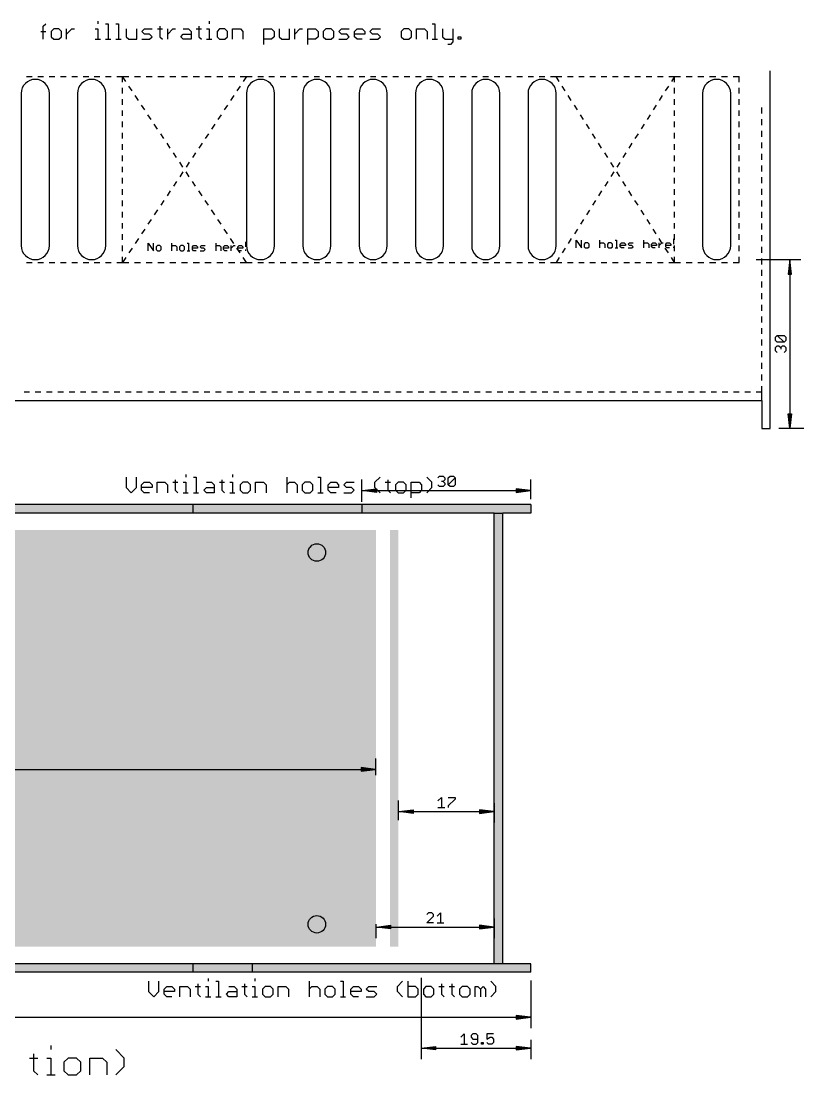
# Model space of a CAD drawing. Extents: x -7 to 596, y -21 to 445.
# Drawn here: x 457.5 to 596.5, y -19.7 to 167.4 of the extents above; entities that cross this region are included whole.
import ezdxf

# ---------------------------------------------------------------- set-up
doc = ezdxf.new("R2010")
doc.units = 0
for name, color, linetype in [('113', 4, 'CONTINUOUS'), ('115', 82, 'CONTINUOUS'), ('20', 7, 'CONTINUOUS'), ('47', 2, 'CONTINUOUS')]:
    doc.layers.add(name, color=color, linetype=linetype)

# ---------------------------------------------------------------- blocks, each defined once
blk = doc.blocks.new('RECT')
blk.add_solid([(-0.5, -0.5), (0.5, -0.5), (-0.5, 0.5), (0.5, 0.5)])

msp = doc.modelspace()

# ---------------------------------------------------------------- linework, layer by layer
at = {"layer": '113'}
for p, q in [((461.4271, 166.4258), (461.8894, 166.8881)), ((471.0954, 167.3504), (471.0954, 166.8881)), ((472.4747, 166.8881), (472.937, 166.8881)), ((472.937, 166.8881), (472.937, 164.1143)), ((474.3162, 166.8881), (474.7785, 166.8881)), ((474.7785, 166.8881), (474.7785, 164.1143)), ((490.8923, 167.3504), (490.8923, 166.8881)), ((530.4842, 166.8881), (530.9465, 166.8881)), ((530.9465, 166.8881), (530.9465, 164.1143)), ((460.9648, 165.5012), (461.8894, 165.5012)), ((461.4271, 164.1143), (461.4271, 166.4258)), ((463.2687, 165.9635), (462.8064, 165.5012)), ((462.8064, 165.5012), (462.8064, 164.5766)), ((464.1933, 165.9635), (463.2687, 165.9635)), ((464.6556, 165.5012), (464.1933, 165.9635)), ((464.6556, 164.5766), (464.6556, 165.5012)), ((465.5688, 164.1143), (465.5688, 165.9635)), ((465.5688, 165.0389), (466.4934, 165.9635)), ((466.4934, 165.9635), (466.9557, 165.9635)), ((470.6331, 165.9635), (471.0954, 165.9635)), ((471.0954, 165.9635), (471.0954, 164.1143)), ((476.1578, 165.9635), (476.1578, 164.5766)), ((478.007, 164.1143), (478.007, 165.9635)), ((478.9202, 165.5012), (479.3825, 165.9635)), ((479.3825, 165.0389), (478.9202, 165.5012)), ((479.3825, 165.9635), (480.7693, 165.9635)), ((480.3071, 165.0389), (479.3825, 165.0389)), ((480.7693, 164.5766), (480.3071, 165.0389)), ((481.6825, 165.9635), (482.6071, 165.9635)), ((482.1448, 166.4258), (482.1448, 164.5766)), ((483.5241, 164.1143), (483.5241, 165.9635)), ((483.5241, 165.0389), (484.4487, 165.9635)), ((484.4487, 165.9635), (484.911, 165.9635)), ((485.8261, 164.5766), (486.2884, 165.0389)), ((486.2884, 165.9635), (487.2129, 165.9635)), ((486.2884, 165.0389), (487.6752, 165.0389)), ((487.2129, 165.9635), (487.6752, 165.5012)), ((487.6752, 165.5012), (487.6752, 164.1143)), ((488.5884, 165.9635), (489.513, 165.9635)), ((489.0507, 166.4258), (489.0507, 164.5766)), ((490.43, 165.9635), (490.8923, 165.9635)), ((490.8923, 165.9635), (490.8923, 164.1143)), ((492.7339, 165.9635), (492.2716, 165.5012)), ((492.2716, 165.5012), (492.2716, 164.5766)), ((493.6585, 165.9635), (492.7339, 165.9635)), ((494.1207, 165.5012), (493.6585, 165.9635)), ((494.1207, 164.5766), (494.1207, 165.5012)), ((495.0339, 164.1143), (495.0339, 165.9635)), ((495.0339, 165.9635), (496.4208, 165.9635)), ((496.4208, 165.9635), (496.8831, 165.5012)), ((496.8831, 165.5012), (496.8831, 164.1143)), ((500.5586, 163.1897), (500.5586, 165.9635)), ((500.5586, 165.9635), (501.9455, 165.9635)), ((501.9455, 165.9635), (502.4078, 165.5012)), ((502.4078, 165.5012), (502.4078, 164.5766)), ((503.321, 165.9635), (503.321, 164.5766)), ((505.1702, 164.1143), (505.1702, 165.9635)), ((506.0834, 164.1143), (506.0834, 165.9635)), ((506.0834, 165.0389), (507.008, 165.9635)), ((507.008, 165.9635), (507.4702, 165.9635)), ((508.3853, 163.1897), (508.3853, 165.9635)), ((508.3853, 165.9635), (509.7722, 165.9635)), ((509.7722, 165.9635), (510.2345, 165.5012)), ((510.2345, 165.5012), (510.2345, 164.5766)), ((511.61, 165.9635), (511.1477, 165.5012)), ((511.1477, 165.5012), (511.1477, 164.5766)), ((512.5346, 165.9635), (511.61, 165.9635)), ((512.9969, 165.5012), (512.5346, 165.9635)), ((512.9969, 164.5766), (512.9969, 165.5012)), ((513.91, 165.5012), (514.3723, 165.9635)), ((514.3723, 165.0389), (513.91, 165.5012)), ((514.3723, 165.9635), (515.7592, 165.9635)), ((515.2969, 165.0389), (514.3723, 165.0389)), ((515.7592, 164.5766), (515.2969, 165.0389)), ((516.6724, 165.5012), (517.1347, 165.9635)), ((516.6724, 164.5766), (516.6724, 165.5012)), ((518.5216, 165.0389), (516.6724, 165.0389)), ((517.1347, 165.9635), (518.0593, 165.9635)), ((518.0593, 165.9635), (518.5216, 165.5012)), ((518.5216, 165.5012), (518.5216, 165.0389)), ((519.4348, 165.5012), (519.8971, 165.9635)), ((519.8971, 165.0389), (519.4348, 165.5012)), ((519.8971, 165.9635), (521.2839, 165.9635)), ((520.8216, 165.0389), (519.8971, 165.0389)), ((521.2839, 164.5766), (520.8216, 165.0389)), ((525.4218, 165.9635), (524.9595, 165.5012)), ((524.9595, 165.5012), (524.9595, 164.5766)), ((526.3464, 165.9635), (525.4218, 165.9635)), ((526.8087, 165.5012), (526.3464, 165.9635)), ((526.8087, 164.5766), (526.8087, 165.5012)), ((527.7218, 164.1143), (527.7218, 165.9635)), ((527.7218, 165.9635), (529.1087, 165.9635)), ((529.1087, 165.9635), (529.571, 165.5012)), ((529.571, 165.5012), (529.571, 164.1143)), ((532.3258, 165.9635), (532.3258, 164.5766)), ((534.175, 165.9635), (534.175, 163.652)), ((462.8064, 164.5766), (463.2687, 164.1143)), ((463.2687, 164.1143), (464.1933, 164.1143)), ((464.1933, 164.1143), (464.6556, 164.5766)), ((470.6331, 164.1143), (471.5577, 164.1143)), ((472.4747, 164.1143), (473.3992, 164.1143)), ((474.3162, 164.1143), (475.2408, 164.1143)), ((476.1578, 164.5766), (476.6201, 164.1143)), ((476.6201, 164.1143), (478.007, 164.1143)), ((478.9202, 164.1143), (480.3071, 164.1143)), ((480.3071, 164.1143), (480.7693, 164.5766)), ((482.1448, 164.5766), (482.6071, 164.1143)), ((486.2884, 164.1143), (485.8261, 164.5766)), ((487.6752, 164.1143), (486.2884, 164.1143)), ((489.0507, 164.5766), (489.513, 164.1143)), ((490.43, 164.1143), (491.3546, 164.1143)), ((492.2716, 164.5766), (492.7339, 164.1143)), ((492.7339, 164.1143), (493.6585, 164.1143)), ((493.6585, 164.1143), (494.1207, 164.5766)), ((501.9455, 164.1143), (500.5586, 164.1143)), ((502.4078, 164.5766), (501.9455, 164.1143)), ((503.321, 164.5766), (503.7833, 164.1143)), ((503.7833, 164.1143), (505.1702, 164.1143)), ((509.7722, 164.1143), (508.3853, 164.1143)), ((510.2345, 164.5766), (509.7722, 164.1143)), ((511.1477, 164.5766), (511.61, 164.1143)), ((511.61, 164.1143), (512.5346, 164.1143)), ((512.5346, 164.1143), (512.9969, 164.5766)), ((513.91, 164.1143), (515.2969, 164.1143)), ((515.2969, 164.1143), (515.7592, 164.5766)), ((517.1347, 164.1143), (516.6724, 164.5766)), ((518.0593, 164.1143), (517.1347, 164.1143)), ((519.4348, 164.1143), (520.8216, 164.1143)), ((520.8216, 164.1143), (521.2839, 164.5766)), ((524.9595, 164.5766), (525.4218, 164.1143)), ((525.4218, 164.1143), (526.3464, 164.1143)), ((526.3464, 164.1143), (526.8087, 164.5766)), ((530.4842, 164.1143), (531.4088, 164.1143)), ((532.3258, 164.5766), (532.7881, 164.1143)), ((532.7881, 164.1143), (534.175, 164.1143)), ((533.7127, 163.1897), (533.2504, 163.1897)), ((534.175, 163.652), (533.7127, 163.1897)), ((535.0881, 164.1143), (535.0881, 164.5766)), ((535.0881, 164.5766), (535.5504, 164.5766)), ((535.5504, 164.1143), (535.0881, 164.1143)), ((535.5504, 164.5766), (535.5504, 164.1143)), ((458.4471, 157.5), (459.4529, 157.5)), ((460.4529, 157.5), (461.4588, 157.5)), ((462.4588, 157.5), (463.4647, 157.5)), ((464.4647, 157.5), (465.4706, 157.5)), ((466.4706, 157.5), (467.4765, 157.5)), ((468.4765, 157.5), (469.4824, 157.5)), ((470.4824, 157.5), (471.4882, 157.5)), ((472.4882, 157.5), (473.4941, 157.5)), ((474.4941, 157.5), (475.5, 157.5)), ((475.5, 157.5), (476.5909, 157.5)), ((475.5, 156.5), (475.5, 157.5)), ((476.073, 156.6404), (475.5, 157.5)), ((477.5909, 157.5), (478.6818, 157.5)), ((479.6818, 157.5), (480.7727, 157.5)), ((481.7727, 157.5), (482.8636, 157.5)), ((483.8636, 157.5), (484.9545, 157.5)), ((485.9545, 157.5), (487.0455, 157.5)), ((488.0455, 157.5), (489.1364, 157.5)), ((490.1364, 157.5), (491.2273, 157.5)), ((492.2273, 157.5), (493.3182, 157.5)), ((494.3182, 157.5), (495.4091, 157.5)), ((496.4091, 157.5), (497.5, 157.5)), ((497.5, 157.5), (496.927, 156.6404)), ((497.5, 157.5), (498.5, 157.5)), ((499.5, 157.5), (500.5, 157.5)), ((501.5, 157.5), (502.5, 157.5)), ((503.5, 157.5), (504.5, 157.5)), ((505.5, 157.5), (506.5, 157.5)), ((507.5, 157.5), (508.5, 157.5)), ((509.5, 157.5), (510.5, 157.5)), ((511.5, 157.5), (512.5, 157.5)), ((513.5, 157.5), (514.5, 157.5)), ((515.5, 157.5), (516.5, 157.5)), ((517.5, 157.5), (518.5, 157.5)), ((519.5, 157.5), (520.5, 157.5)), ((521.5, 157.5), (522.5, 157.5)), ((523.5, 157.5), (524.5, 157.5)), ((525.5, 157.5), (526.5, 157.5)), ((527.5, 157.5), (528.5, 157.5)), ((529.5, 157.5), (530.5, 157.5)), ((531.5, 157.5), (532.5, 157.5)), ((533.5, 157.5), (534.5, 157.5)), ((535.5, 157.5), (536.5, 157.5)), ((537.5, 157.5), (538.5, 157.5)), ((539.5, 157.5), (540.5, 157.5)), ((541.5, 157.5), (542.5, 157.5)), ((543.5, 157.5), (544.5, 157.5)), ((545.5, 157.5), (546.5, 157.5)), ((547.5, 157.5), (548.5, 157.5)), ((549.5, 157.5), (550.5, 157.5)), ((551.5, 157.5), (552.5, 157.5)), ((552.5, 157.5), (553.5, 157.5)), ((553.04, 156.6515), (552.5, 157.5)), ((554.5, 157.5), (555.5, 157.5)), ((556.5, 157.5), (557.5, 157.5)), ((558.5, 157.5), (559.5, 157.5)), ((560.5, 157.5), (561.5, 157.5)), ((562.5, 157.5), (563.5, 157.5)), ((564.5, 157.5), (565.5, 157.5)), ((566.5, 157.5), (567.5, 157.5)), ((568.5, 157.5), (569.5, 157.5)), ((570.5, 157.5), (571.5, 157.5)), ((572.5, 157.5), (573.5, 157.5)), ((573.5, 157.5), (572.96, 156.6515)), ((573.5, 156.5), (573.5, 157.5)), ((573.5, 157.5), (574.5833, 157.5)), ((575.5833, 157.5), (576.6667, 157.5)), ((577.6667, 157.5), (578.75, 157.5)), ((579.75, 157.5), (580.8333, 157.5)), ((581.8333, 157.5), (582.9167, 157.5)), ((583.9167, 157.5), (585, 157.5)), ((585, 156.5), (585, 157.5)), ((475.5, 154.5), (475.5, 155.5)), ((477.2008, 154.9488), (476.6277, 155.8084)), ((496.3723, 155.8084), (495.7992, 154.9488)), ((554.1168, 154.9593), (553.5768, 155.8078)), ((572.4232, 155.8078), (571.8832, 154.9593)), ((573.5, 154.5), (573.5, 155.5)), ((585, 154.5), (585, 155.5)), ((457.5, 154.5), (457.5, 127.5)), ((462.5, 127.5), (462.5, 154.5)), ((467.5, 154.5), (467.5, 127.5)), ((472.5, 127.5), (472.5, 154.5)), ((475.5, 152.5), (475.5, 153.5)), ((478.3285, 153.2572), (477.7555, 154.1168)), ((495.2445, 154.1168), (494.6715, 153.2572)), ((497.5, 154.5), (497.5, 127.5)), ((502.5, 127.5), (502.5, 154.5)), ((507.5, 154.5), (507.5, 127.5)), ((512.5, 127.5), (512.5, 154.5)), ((517.5, 154.5), (517.5, 127.5)), ((522.5, 127.5), (522.5, 154.5)), ((527.5, 154.5), (527.5, 127.5)), ((532.5, 127.5), (532.5, 154.5)), ((537.5, 154.5), (537.5, 127.5)), ((542.5, 127.5), (542.5, 154.5)), ((547.5, 154.5), (547.5, 127.5)), ((552.5, 127.5), (552.5, 154.5)), ((555.1937, 153.2671), (554.6537, 154.1156)), ((571.3463, 154.1156), (570.8063, 153.2671)), ((573.5, 152.5), (573.5, 153.5)), ((578.5, 154.5), (578.5, 127.5)), ((583.5, 127.5), (583.5, 154.5)), ((585, 152.5), (585, 153.5)), ((479.4562, 151.5656), (478.8832, 152.4252)), ((494.1168, 152.4252), (493.5438, 151.5656)), ((556.2705, 151.5749), (555.7305, 152.4235)), ((570.2695, 152.4235), (569.7295, 151.5749)), ((475.5, 150.5), (475.5, 151.5)), ((480.584, 149.874), (480.0109, 150.7336)), ((492.9891, 150.7336), (492.416, 149.874)), ((557.3473, 149.8827), (556.8074, 150.7313)), ((569.1926, 150.7313), (568.6527, 149.8827)), ((573.5, 150.5), (573.5, 151.5)), ((585, 150.5), (585, 151.5)), ((475.5, 148.5), (475.5, 149.5)), ((481.7117, 148.1824), (481.1387, 149.042)), ((491.8613, 149.042), (491.2883, 148.1824)), ((558.4242, 148.1906), (557.8842, 149.0391)), ((568.1158, 149.0391), (567.5758, 148.1906)), ((573.5, 148.5), (573.5, 149.5)), ((585, 148.5), (585, 149.5)), ((475.5, 146.5), (475.5, 147.5)), ((482.8394, 146.4908), (482.2664, 147.3504)), ((490.7336, 147.3504), (490.1606, 146.4908)), ((559.501, 146.4984), (558.9611, 147.3469)), ((567.0389, 147.3469), (566.499, 146.4984)), ((573.5, 146.5), (573.5, 147.5)), ((585, 146.5), (585, 147.5)), ((475.5, 144.5), (475.5, 145.5)), ((483.9672, 144.7992), (483.3941, 145.6588)), ((489.6059, 145.6588), (489.0328, 144.7992)), ((560.5779, 144.8062), (560.0379, 145.6547)), ((565.9621, 145.6547), (565.4221, 144.8062)), ((573.5, 144.5), (573.5, 145.5)), ((585, 144.5), (585, 145.5)), ((475.5, 142.5), (475.5, 143.5)), ((485.0949, 143.1076), (484.5219, 143.9672)), ((486.2227, 141.416), (485.6496, 142.2756)), ((487.3504, 142.2756), (486.7774, 141.416)), ((488.4781, 143.9672), (487.9051, 143.1076)), ((561.6547, 143.114), (561.1148, 143.9625)), ((562.7316, 141.4218), (562.1916, 142.2704)), ((563.8084, 142.2704), (563.2684, 141.4218)), ((564.8853, 143.9625), (564.3453, 143.114)), ((573.5, 142.5), (573.5, 143.5)), ((585, 142.5), (585, 143.5)), ((475.5, 140.5), (475.5, 141.5)), ((486.2227, 140.584), (485.6496, 139.7244)), ((487.3504, 139.7244), (486.7774, 140.584)), ((562.7316, 140.5782), (562.1916, 139.7296)), ((563.8084, 139.7296), (563.2684, 140.5782)), ((573.5, 140.5), (573.5, 141.5)), ((585, 140.5), (585, 141.5)), ((475.5, 138.5), (475.5, 139.5)), ((485.0949, 138.8924), (484.5219, 138.0328)), ((488.4781, 138.0328), (487.9051, 138.8924)), ((561.6547, 138.886), (561.1148, 138.0375)), ((564.8853, 138.0375), (564.3453, 138.886)), ((573.5, 138.5), (573.5, 139.5)), ((585, 138.5), (585, 139.5)), ((475.5, 136.5), (475.5, 137.5)), ((483.9672, 137.2008), (483.3941, 136.3412)), ((489.6059, 136.3412), (489.0328, 137.2008)), ((560.5779, 137.1938), (560.0379, 136.3453)), ((565.9621, 136.3453), (565.4221, 137.1938)), ((573.5, 136.5), (573.5, 137.5)), ((585, 136.5), (585, 137.5)), ((475.5, 134.5), (475.5, 135.5)), ((482.8394, 135.5092), (482.2664, 134.6496)), ((490.7336, 134.6496), (490.1606, 135.5092)), ((559.501, 135.5016), (558.9611, 134.6531)), ((567.0389, 134.6531), (566.499, 135.5016)), ((573.5, 134.5), (573.5, 135.5)), ((585, 134.5), (585, 135.5)), ((475.5, 132.5), (475.5, 133.5)), ((481.7117, 133.8176), (481.1387, 132.958)), ((491.8613, 132.958), (491.2883, 133.8176)), ((558.4242, 133.8094), (557.8842, 132.9609)), ((568.1158, 132.9609), (567.5758, 133.8094)), ((573.5, 132.5), (573.5, 133.5)), ((585, 132.5), (585, 133.5)), ((475.5, 130.5), (475.5, 131.5)), ((480.584, 132.126), (480.0109, 131.2664)), ((492.9891, 131.2664), (492.416, 132.126)), ((557.3473, 132.1173), (556.8074, 131.2687)), ((569.1926, 131.2687), (568.6527, 132.1173)), ((573.5, 130.5), (573.5, 131.5)), ((585, 130.5), (585, 131.5)), ((475.5, 128.5), (475.5, 129.5)), ((479.4562, 130.4344), (478.8832, 129.5748)), ((494.1168, 129.5748), (493.5438, 130.4344)), ((556.2705, 130.4251), (555.7305, 129.5765)), ((570.2695, 129.5765), (569.7295, 130.4251)), ((573.5, 128.5), (573.5, 129.5)), ((585, 128.5), (585, 129.5)), ((475.5, 126.5), (475.5, 127.5)), ((478.3285, 128.7428), (477.7555, 127.8832)), ((480.0635, 126.5635), (480.0635, 127.9377)), ((480.0635, 127.9377), (480.9796, 126.5635)), ((480.9796, 126.5635), (480.9796, 127.9377)), ((481.6737, 127.4796), (481.4447, 127.2506)), ((481.4447, 127.2506), (481.4447, 126.7925)), ((482.1318, 127.4796), (481.6737, 127.4796)), ((482.3608, 127.2506), (482.1318, 127.4796)), ((482.3608, 126.7925), (482.3608, 127.2506)), ((484.207, 127.9377), (484.207, 126.5635)), ((484.207, 127.2506), (484.4361, 127.4796)), ((484.4361, 127.4796), (484.8941, 127.4796)), ((484.8941, 127.4796), (485.1232, 127.2506)), ((485.1232, 127.2506), (485.1232, 126.5635)), ((485.8172, 127.4796), (485.5882, 127.2506)), ((485.5882, 127.2506), (485.5882, 126.7925)), ((486.2753, 127.4796), (485.8172, 127.4796)), ((486.5043, 127.2506), (486.2753, 127.4796)), ((486.5043, 126.7925), (486.5043, 127.2506)), ((486.9694, 127.9377), (487.1984, 127.9377)), ((487.1984, 127.9377), (487.1984, 126.5635)), ((487.8902, 127.2506), (488.1192, 127.4796)), ((487.8902, 126.7925), (487.8902, 127.2506)), ((488.1192, 127.4796), (488.5773, 127.4796)), ((488.5773, 127.4796), (488.8063, 127.2506)), ((488.8063, 127.2506), (488.8063, 127.0216)), ((489.2714, 127.2506), (489.5004, 127.4796)), ((489.5004, 127.0216), (489.2714, 127.2506)), ((489.5004, 127.4796), (490.1875, 127.4796)), ((492.0337, 127.9377), (492.0337, 126.5635)), ((492.0337, 127.2506), (492.2627, 127.4796)), ((492.2627, 127.4796), (492.7208, 127.4796)), ((492.7208, 127.4796), (492.9498, 127.2506)), ((492.9498, 127.2506), (492.9498, 126.5635)), ((493.4149, 127.2506), (493.6439, 127.4796)), ((493.4149, 126.7925), (493.4149, 127.2506)), ((493.6439, 127.4796), (494.102, 127.4796)), ((494.102, 127.4796), (494.331, 127.2506)), ((494.331, 127.2506), (494.331, 127.0216)), ((495.2445, 127.8832), (494.6715, 128.7428)), ((494.7961, 126.5635), (494.7961, 127.4796)), ((494.7961, 127.0216), (495.2541, 127.4796)), ((495.2541, 127.4796), (495.4832, 127.4796)), ((495.947, 127.2506), (496.1761, 127.4796)), ((495.947, 126.7925), (495.947, 127.2506)), ((496.1761, 127.4796), (496.6341, 127.4796)), ((496.6341, 127.4796), (496.8632, 127.2506)), ((496.8632, 127.2506), (496.8632, 127.0216)), ((497.3282, 128.1667), (497.3282, 127.2506)), ((555.1937, 128.7329), (554.6537, 127.8844)), ((556.0635, 127.0635), (556.0635, 128.4377)), ((556.0635, 128.4377), (556.9796, 127.0635)), ((556.9796, 127.0635), (556.9796, 128.4377)), ((557.6737, 127.9796), (557.4447, 127.7506)), ((557.4447, 127.7506), (557.4447, 127.2925)), ((557.4447, 127.2925), (557.6737, 127.0635)), ((558.1318, 127.9796), (557.6737, 127.9796)), ((558.3608, 127.7506), (558.1318, 127.9796)), ((558.1318, 127.0635), (558.3608, 127.2925)), ((558.3608, 127.2925), (558.3608, 127.7506)), ((560.207, 128.4377), (560.207, 127.0635)), ((560.207, 127.7506), (560.4361, 127.9796)), ((560.4361, 127.9796), (560.8941, 127.9796)), ((560.8941, 127.9796), (561.1232, 127.7506)), ((561.1232, 127.7506), (561.1232, 127.0635)), ((561.8172, 127.9796), (561.5882, 127.7506)), ((561.5882, 127.7506), (561.5882, 127.2925)), ((561.5882, 127.2925), (561.8172, 127.0635)), ((562.2753, 127.9796), (561.8172, 127.9796)), ((562.5043, 127.7506), (562.2753, 127.9796)), ((562.2753, 127.0635), (562.5043, 127.2925)), ((562.5043, 127.2925), (562.5043, 127.7506)), ((562.9694, 128.4377), (563.1984, 128.4377)), ((563.1984, 128.4377), (563.1984, 127.0635)), ((563.8902, 127.7506), (564.1192, 127.9796)), ((563.8902, 127.2925), (563.8902, 127.7506)), ((564.8063, 127.5216), (563.8902, 127.5216)), ((564.1192, 127.0635), (563.8902, 127.2925)), ((564.1192, 127.9796), (564.5773, 127.9796)), ((564.5773, 127.9796), (564.8063, 127.7506)), ((564.8063, 127.7506), (564.8063, 127.5216)), ((565.2714, 127.7506), (565.5004, 127.9796)), ((565.5004, 127.5216), (565.2714, 127.7506)), ((565.5004, 127.9796), (566.1875, 127.9796)), ((565.9584, 127.5216), (565.5004, 127.5216)), ((566.1875, 127.2925), (565.9584, 127.5216)), ((565.9584, 127.0635), (566.1875, 127.2925)), ((568.0337, 128.4377), (568.0337, 127.0635)), ((568.0337, 127.7506), (568.2627, 127.9796)), ((568.2627, 127.9796), (568.7208, 127.9796)), ((568.7208, 127.9796), (568.9498, 127.7506)), ((568.9498, 127.7506), (568.9498, 127.0635)), ((569.4149, 127.7506), (569.6439, 127.9796)), ((569.4149, 127.2925), (569.4149, 127.7506)), ((570.331, 127.5216), (569.4149, 127.5216)), ((569.6439, 127.0635), (569.4149, 127.2925)), ((569.6439, 127.9796), (570.102, 127.9796)), ((570.102, 127.9796), (570.331, 127.7506)), ((570.331, 127.7506), (570.331, 127.5216)), ((570.7961, 127.0635), (570.7961, 127.9796)), ((570.7961, 127.5216), (571.2541, 127.9796)), ((571.3463, 127.8844), (570.8063, 128.7329)), ((571.2541, 127.9796), (571.4832, 127.9796)), ((571.947, 127.7506), (572.1761, 127.9796)), ((571.947, 127.2925), (571.947, 127.7506)), ((572.8632, 127.5216), (571.947, 127.5216)), ((572.1761, 127.0635), (571.947, 127.2925)), ((572.1761, 127.9796), (572.6341, 127.9796)), ((572.6341, 127.9796), (572.8632, 127.7506)), ((572.8632, 127.7506), (572.8632, 127.5216)), ((573.3282, 128.6667), (573.3282, 127.7506)), ((573.3282, 127.2925), (573.3282, 127.0635)), ((573.5, 126.5), (573.5, 127.5)), ((585, 126.5), (585, 127.5)), ((475.5, 124.5), (475.5, 125.5)), ((476.073, 125.3596), (475.5, 124.5)), ((477.2008, 127.0512), (476.6277, 126.1916)), ((481.4447, 126.7925), (481.6737, 126.5635)), ((481.6737, 126.5635), (482.1318, 126.5635)), ((482.1318, 126.5635), (482.3608, 126.7925)), ((485.5882, 126.7925), (485.8172, 126.5635)), ((485.8172, 126.5635), (486.2753, 126.5635)), ((486.2753, 126.5635), (486.5043, 126.7925)), ((486.9694, 126.5635), (487.4274, 126.5635)), ((488.8063, 127.0216), (487.8902, 127.0216)), ((488.1192, 126.5635), (487.8902, 126.7925)), ((488.5773, 126.5635), (488.1192, 126.5635)), ((489.2714, 126.5635), (489.9584, 126.5635)), ((489.9584, 127.0216), (489.5004, 127.0216)), ((490.1875, 126.7925), (489.9584, 127.0216)), ((489.9584, 126.5635), (490.1875, 126.7925)), ((494.331, 127.0216), (493.4149, 127.0216)), ((493.6439, 126.5635), (493.4149, 126.7925)), ((494.102, 126.5635), (493.6439, 126.5635)), ((496.3723, 126.1916), (495.7992, 127.0512)), ((496.8632, 127.0216), (495.947, 127.0216)), ((496.1761, 126.5635), (495.947, 126.7925)), ((496.6341, 126.5635), (496.1761, 126.5635)), ((497.5, 124.5), (496.927, 125.3596)), ((497.3282, 126.7925), (497.3282, 126.5635)), ((554.1168, 127.0407), (553.5768, 126.1922)), ((557.6737, 127.0635), (558.1318, 127.0635)), ((561.8172, 127.0635), (562.2753, 127.0635)), ((562.9694, 127.0635), (563.4274, 127.0635)), ((564.5773, 127.0635), (564.1192, 127.0635)), ((565.2714, 127.0635), (565.9584, 127.0635)), ((570.102, 127.0635), (569.6439, 127.0635)), ((572.4232, 126.1922), (571.8832, 127.0407)), ((572.6341, 127.0635), (572.1761, 127.0635)), ((573.5, 124.5), (573.5, 125.5)), ((585, 124.5), (585, 125.5)), ((458.4471, 124.5), (459.4529, 124.5)), ((460.4529, 124.5), (461.4588, 124.5)), ((462.4588, 124.5), (463.4647, 124.5)), ((464.4647, 124.5), (465.4706, 124.5)), ((466.4706, 124.5), (467.4765, 124.5)), ((468.4765, 124.5), (469.4824, 124.5)), ((470.4824, 124.5), (471.4882, 124.5)), ((472.4882, 124.5), (473.4941, 124.5)), ((474.4941, 124.5), (475.5, 124.5)), ((475.5, 124.5), (476.5909, 124.5)), ((477.5909, 124.5), (478.6818, 124.5)), ((479.6818, 124.5), (480.7727, 124.5)), ((481.7727, 124.5), (482.8636, 124.5)), ((483.8636, 124.5), (484.9545, 124.5)), ((485.9545, 124.5), (487.0455, 124.5)), ((488.0455, 124.5), (489.1364, 124.5)), ((490.1364, 124.5), (491.2273, 124.5)), ((492.2273, 124.5), (493.3182, 124.5)), ((494.3182, 124.5), (495.4091, 124.5)), ((496.4091, 124.5), (497.5, 124.5)), ((497.5, 124.5), (498.5, 124.5)), ((499.5, 124.5), (500.5, 124.5)), ((501.5, 124.5), (502.5, 124.5)), ((503.5, 124.5), (504.5, 124.5)), ((505.5, 124.5), (506.5, 124.5)), ((507.5, 124.5), (508.5, 124.5)), ((509.5, 124.5), (510.5, 124.5)), ((511.5, 124.5), (512.5, 124.5)), ((513.5, 124.5), (514.5, 124.5)), ((515.5, 124.5), (516.5, 124.5)), ((517.5, 124.5), (518.5, 124.5)), ((519.5, 124.5), (520.5, 124.5)), ((521.5, 124.5), (522.5, 124.5)), ((523.5, 124.5), (524.5, 124.5)), ((525.5, 124.5), (526.5, 124.5)), ((527.5, 124.5), (528.5, 124.5)), ((529.5, 124.5), (530.5, 124.5)), ((531.5, 124.5), (532.5, 124.5)), ((533.5, 124.5), (534.5, 124.5)), ((535.5, 124.5), (536.5, 124.5)), ((537.5, 124.5), (538.5, 124.5)), ((539.5, 124.5), (540.5, 124.5)), ((541.5, 124.5), (542.5, 124.5)), ((543.5, 124.5), (544.5, 124.5)), ((545.5, 124.5), (546.5, 124.5)), ((547.5, 124.5), (548.5, 124.5)), ((549.5, 124.5), (550.5, 124.5)), ((551.5, 124.5), (552.5, 124.5)), ((553.04, 125.3485), (552.5, 124.5)), ((552.5, 124.5), (553.5, 124.5)), ((554.5, 124.5), (555.5, 124.5)), ((556.5, 124.5), (557.5, 124.5)), ((558.5, 124.5), (559.5, 124.5)), ((560.5, 124.5), (561.5, 124.5)), ((562.5, 124.5), (563.5, 124.5)), ((564.5, 124.5), (565.5, 124.5)), ((566.5, 124.5), (567.5, 124.5)), ((568.5, 124.5), (569.5, 124.5)), ((570.5, 124.5), (571.5, 124.5)), ((572.5, 124.5), (573.5, 124.5)), ((573.5, 124.5), (572.96, 125.3485)), ((573.5, 124.5), (574.5833, 124.5)), ((575.5833, 124.5), (576.6667, 124.5)), ((577.6667, 124.5), (578.75, 124.5)), ((579.75, 124.5), (580.8333, 124.5)), ((581.8333, 124.5), (582.9167, 124.5)), ((583.9167, 124.5), (585, 124.5)), ((476.1143, 86.3881), (476.1143, 84.5389)), ((477.9635, 84.5389), (477.9635, 86.3881)), ((486.7052, 86.8504), (486.7052, 86.3881)), ((488.0845, 86.3881), (488.5468, 86.3881)), ((488.5468, 86.3881), (488.5468, 83.6143)), ((494.9923, 86.8504), (494.9923, 86.3881)), ((504.6587, 86.3881), (504.6587, 83.6143)), ((510.1834, 86.3881), (510.6457, 86.3881)), ((510.6457, 86.3881), (510.6457, 83.6143)), ((520.312, 85.4635), (521.2366, 86.3881)), ((530.4445, 85.4635), (529.5199, 86.3881)), ((476.1143, 84.5389), (477.0389, 83.6143)), ((477.0389, 83.6143), (477.9635, 84.5389)), ((478.8767, 85.0012), (479.339, 85.4635)), ((478.8767, 84.0766), (478.8767, 85.0012)), ((480.7258, 84.5389), (478.8767, 84.5389)), ((479.339, 85.4635), (480.2635, 85.4635)), ((480.2635, 85.4635), (480.7258, 85.0012)), ((480.7258, 85.0012), (480.7258, 84.5389)), ((481.639, 83.6143), (481.639, 85.4635)), ((481.639, 85.4635), (483.0259, 85.4635)), ((483.0259, 85.4635), (483.4882, 85.0012)), ((483.4882, 85.0012), (483.4882, 83.6143)), ((484.4014, 85.4635), (485.326, 85.4635)), ((484.8637, 85.9258), (484.8637, 84.0766)), ((486.243, 85.4635), (486.7052, 85.4635)), ((486.7052, 85.4635), (486.7052, 83.6143)), ((489.9261, 84.0766), (490.3884, 84.5389)), ((490.3884, 85.4635), (491.313, 85.4635)), ((490.3884, 84.5389), (491.7753, 84.5389)), ((491.313, 85.4635), (491.7753, 85.0012)), ((491.7753, 85.0012), (491.7753, 83.6143)), ((492.6885, 85.4635), (493.613, 85.4635)), ((493.1507, 85.9258), (493.1507, 84.0766)), ((494.53, 85.4635), (494.9923, 85.4635)), ((494.9923, 85.4635), (494.9923, 83.6143)), ((496.8339, 85.4635), (496.3716, 85.0012)), ((496.3716, 85.0012), (496.3716, 84.0766)), ((497.7585, 85.4635), (496.8339, 85.4635)), ((498.2208, 85.0012), (497.7585, 85.4635)), ((498.2208, 84.0766), (498.2208, 85.0012)), ((499.134, 83.6143), (499.134, 85.4635)), ((499.134, 85.4635), (500.5208, 85.4635)), ((500.5208, 85.4635), (500.9831, 85.0012)), ((500.9831, 85.0012), (500.9831, 83.6143)), ((504.6587, 85.0012), (505.121, 85.4635)), ((505.121, 85.4635), (506.0456, 85.4635)), ((506.0456, 85.4635), (506.5079, 85.0012)), ((506.5079, 85.0012), (506.5079, 83.6143)), ((507.8833, 85.4635), (507.421, 85.0012)), ((507.421, 85.0012), (507.421, 84.0766)), ((508.8079, 85.4635), (507.8833, 85.4635)), ((509.2702, 85.0012), (508.8079, 85.4635)), ((509.2702, 84.0766), (509.2702, 85.0012)), ((512.025, 85.0012), (512.4873, 85.4635)), ((512.025, 84.0766), (512.025, 85.0012)), ((513.8741, 84.5389), (512.025, 84.5389)), ((512.4873, 85.4635), (513.4119, 85.4635)), ((513.4119, 85.4635), (513.8741, 85.0012)), ((513.8741, 85.0012), (513.8741, 84.5389)), ((514.7873, 85.0012), (515.2496, 85.4635)), ((515.2496, 84.5389), (514.7873, 85.0012)), ((515.2496, 85.4635), (516.6365, 85.4635)), ((516.1742, 84.5389), (515.2496, 84.5389)), ((516.6365, 84.0766), (516.1742, 84.5389)), ((520.312, 84.5389), (520.312, 85.4635)), ((521.2366, 83.6143), (520.312, 84.5389)), ((522.1536, 85.4635), (523.0782, 85.4635)), ((522.6159, 85.9258), (522.6159, 84.0766)), ((524.4575, 85.4635), (523.9952, 85.0012)), ((523.9952, 85.0012), (523.9952, 84.0766)), ((525.3821, 85.4635), (524.4575, 85.4635)), ((525.8444, 85.0012), (525.3821, 85.4635)), ((525.8444, 84.0766), (525.8444, 85.0012)), ((526.7575, 82.6897), (526.7575, 85.4635)), ((526.7575, 85.4635), (528.1444, 85.4635)), ((528.1444, 85.4635), (528.6067, 85.0012)), ((528.6067, 85.0012), (528.6067, 84.0766)), ((529.5199, 83.6143), (530.4445, 84.5389)), ((530.4445, 84.5389), (530.4445, 85.4635)), ((479.339, 83.6143), (478.8767, 84.0766)), ((480.2635, 83.6143), (479.339, 83.6143)), ((484.8637, 84.0766), (485.326, 83.6143)), ((486.243, 83.6143), (487.1675, 83.6143)), ((488.0845, 83.6143), (489.0091, 83.6143)), ((490.3884, 83.6143), (489.9261, 84.0766)), ((491.7753, 83.6143), (490.3884, 83.6143)), ((493.1507, 84.0766), (493.613, 83.6143)), ((494.53, 83.6143), (495.4546, 83.6143)), ((496.3716, 84.0766), (496.8339, 83.6143)), ((496.8339, 83.6143), (497.7585, 83.6143)), ((497.7585, 83.6143), (498.2208, 84.0766)), ((507.421, 84.0766), (507.8833, 83.6143)), ((507.8833, 83.6143), (508.8079, 83.6143)), ((508.8079, 83.6143), (509.2702, 84.0766)), ((510.1834, 83.6143), (511.108, 83.6143)), ((512.4873, 83.6143), (512.025, 84.0766)), ((513.4119, 83.6143), (512.4873, 83.6143)), ((514.7873, 83.6143), (516.1742, 83.6143)), ((516.1742, 83.6143), (516.6365, 84.0766)), ((522.6159, 84.0766), (523.0782, 83.6143)), ((523.9952, 84.0766), (524.4575, 83.6143)), ((524.4575, 83.6143), (525.3821, 83.6143)), ((525.3821, 83.6143), (525.8444, 84.0766)), ((528.1444, 83.6143), (526.7575, 83.6143)), ((528.6067, 84.0766), (528.1444, 83.6143)), ((480.1143, -3.1119), (480.1143, -4.9611)), ((481.9635, -4.9611), (481.9635, -3.1119)), ((488.8637, -3.5742), (488.8637, -5.4234)), ((490.7052, -2.6496), (490.7052, -3.1119)), ((492.0845, -3.1119), (492.5468, -3.1119)), ((492.5468, -3.1119), (492.5468, -5.8857)), ((497.1507, -3.5742), (497.1507, -5.4234)), ((498.9923, -2.6496), (498.9923, -3.1119)), ((508.6587, -3.1119), (508.6587, -5.8857)), ((514.1834, -3.1119), (514.6457, -3.1119)), ((514.6457, -3.1119), (514.6457, -5.8857)), ((524.312, -4.0365), (525.2366, -3.1119)), ((526.1536, -3.1119), (526.1536, -5.8857)), ((532.1406, -3.5742), (532.1406, -5.4234)), ((533.9822, -3.5742), (533.9822, -5.4234)), ((541.8108, -4.0365), (540.8862, -3.1119)), ((480.1143, -4.9611), (481.0389, -5.8857)), ((481.0389, -5.8857), (481.9635, -4.9611)), ((482.8767, -4.4988), (483.339, -4.0365)), ((482.8767, -5.4234), (482.8767, -4.4988)), ((484.7258, -4.9611), (482.8767, -4.9611)), ((483.339, -5.8857), (482.8767, -5.4234)), ((483.339, -4.0365), (484.2635, -4.0365)), ((484.2635, -4.0365), (484.7258, -4.4988)), ((484.7258, -4.4988), (484.7258, -4.9611)), ((485.639, -5.8857), (485.639, -4.0365)), ((485.639, -4.0365), (487.0259, -4.0365)), ((487.0259, -4.0365), (487.4882, -4.4988)), ((487.4882, -4.4988), (487.4882, -5.8857)), ((488.4014, -4.0365), (489.326, -4.0365)), ((488.8637, -5.4234), (489.326, -5.8857)), ((490.243, -4.0365), (490.7052, -4.0365)), ((490.7052, -4.0365), (490.7052, -5.8857)), ((493.9261, -5.4234), (494.3884, -4.9611)), ((494.3884, -5.8857), (493.9261, -5.4234)), ((494.3884, -4.0365), (495.313, -4.0365)), ((494.3884, -4.9611), (495.7753, -4.9611)), ((495.313, -4.0365), (495.7753, -4.4988)), ((495.7753, -4.4988), (495.7753, -5.8857)), ((496.6885, -4.0365), (497.613, -4.0365)), ((497.1507, -5.4234), (497.613, -5.8857)), ((498.53, -4.0365), (498.9923, -4.0365)), ((498.9923, -4.0365), (498.9923, -5.8857)), ((500.8339, -4.0365), (500.3716, -4.4988)), ((500.3716, -4.4988), (500.3716, -5.4234)), ((500.3716, -5.4234), (500.8339, -5.8857)), ((501.7585, -4.0365), (500.8339, -4.0365)), ((502.2208, -4.4988), (501.7585, -4.0365)), ((501.7585, -5.8857), (502.2208, -5.4234)), ((502.2208, -5.4234), (502.2208, -4.4988)), ((503.134, -5.8857), (503.134, -4.0365)), ((503.134, -4.0365), (504.5208, -4.0365)), ((504.5208, -4.0365), (504.9831, -4.4988)), ((504.9831, -4.4988), (504.9831, -5.8857)), ((508.6587, -4.4988), (509.121, -4.0365)), ((509.121, -4.0365), (510.0456, -4.0365)), ((510.0456, -4.0365), (510.5079, -4.4988)), ((510.5079, -4.4988), (510.5079, -5.8857)), ((511.8833, -4.0365), (511.421, -4.4988)), ((511.421, -4.4988), (511.421, -5.4234)), ((511.421, -5.4234), (511.8833, -5.8857)), ((512.8079, -4.0365), (511.8833, -4.0365)), ((513.2702, -4.4988), (512.8079, -4.0365)), ((512.8079, -5.8857), (513.2702, -5.4234)), ((513.2702, -5.4234), (513.2702, -4.4988)), ((516.025, -4.4988), (516.4873, -4.0365)), ((516.025, -5.4234), (516.025, -4.4988)), ((517.8741, -4.9611), (516.025, -4.9611)), ((516.4873, -5.8857), (516.025, -5.4234)), ((516.4873, -4.0365), (517.4119, -4.0365)), ((517.4119, -4.0365), (517.8741, -4.4988)), ((517.8741, -4.4988), (517.8741, -4.9611)), ((518.7873, -4.4988), (519.2496, -4.0365)), ((519.2496, -4.9611), (518.7873, -4.4988)), ((519.2496, -4.0365), (520.6365, -4.0365)), ((520.1742, -4.9611), (519.2496, -4.9611)), ((520.6365, -5.4234), (520.1742, -4.9611)), ((520.1742, -5.8857), (520.6365, -5.4234)), ((524.312, -4.9611), (524.312, -4.0365)), ((525.2366, -5.8857), (524.312, -4.9611)), ((527.5405, -4.0365), (526.1536, -4.0365)), ((528.0028, -4.4988), (527.5405, -4.0365)), ((527.5405, -5.8857), (528.0028, -5.4234)), ((528.0028, -5.4234), (528.0028, -4.4988)), ((529.3783, -4.0365), (528.916, -4.4988)), ((528.916, -4.4988), (528.916, -5.4234)), ((528.916, -5.4234), (529.3783, -5.8857)), ((530.3029, -4.0365), (529.3783, -4.0365)), ((530.7652, -4.4988), (530.3029, -4.0365)), ((530.3029, -5.8857), (530.7652, -5.4234)), ((530.7652, -5.4234), (530.7652, -4.4988)), ((531.6783, -4.0365), (532.6029, -4.0365)), ((532.1406, -5.4234), (532.6029, -5.8857)), ((533.5199, -4.0365), (534.4445, -4.0365)), ((533.9822, -5.4234), (534.4445, -5.8857)), ((535.8238, -4.0365), (535.3615, -4.4988)), ((535.3615, -4.4988), (535.3615, -5.4234)), ((535.3615, -5.4234), (535.8238, -5.8857)), ((536.7484, -4.0365), (535.8238, -4.0365)), ((537.2107, -4.4988), (536.7484, -4.0365)), ((536.7484, -5.8857), (537.2107, -5.4234)), ((537.2107, -5.4234), (537.2107, -4.4988)), ((538.1238, -5.8857), (538.1238, -4.0365)), ((538.1238, -4.0365), (538.5861, -4.0365)), ((538.5861, -4.0365), (539.0484, -4.4988)), ((539.0484, -4.4988), (539.5107, -4.0365)), ((539.0484, -4.4988), (539.0484, -5.8857)), ((539.5107, -4.0365), (539.973, -4.4988)), ((539.973, -4.4988), (539.973, -5.8857)), ((540.8862, -5.8857), (541.8108, -4.9611)), ((541.8108, -4.9611), (541.8108, -4.0365)), ((484.2635, -5.8857), (483.339, -5.8857)), ((490.243, -5.8857), (491.1675, -5.8857)), ((492.0845, -5.8857), (493.0091, -5.8857)), ((495.7753, -5.8857), (494.3884, -5.8857)), ((498.53, -5.8857), (499.4546, -5.8857)), ((500.8339, -5.8857), (501.7585, -5.8857)), ((511.8833, -5.8857), (512.8079, -5.8857)), ((514.1834, -5.8857), (515.108, -5.8857)), ((517.4119, -5.8857), (516.4873, -5.8857)), ((518.7873, -5.8857), (520.1742, -5.8857)), ((526.1536, -5.8857), (527.5405, -5.8857)), ((529.3783, -5.8857), (530.3029, -5.8857)), ((535.8238, -5.8857), (536.7484, -5.8857))]:
    msp.add_line(p, q, dxfattribs=at)
for centre, start, end in [((460, 154.5), 90, 180), ((460, 154.5), 0, 90), ((470, 154.5), 90, 180), ((470, 154.5), 0, 90), ((500, 154.5), 90, 180), ((500, 154.5), 0, 90), ((510, 154.5), 90, 180), ((510, 154.5), 0, 90), ((520, 154.5), 90, 180), ((520, 154.5), 0, 90), ((530, 154.5), 90, 180), ((530, 154.5), 0, 90), ((540, 154.5), 90, 180), ((540, 154.5), 0, 90), ((550, 154.5), 90, 180), ((550, 154.5), 0, 90), ((581, 154.5), 90, 180), ((581, 154.5), 0, 90), ((460, 127.5), 180, 270), ((460, 127.5), 270, 0), ((470, 127.5), 180, 270), ((470, 127.5), 270, 0), ((500, 127.5), 180, 270), ((500, 127.5), 270, 0), ((510, 127.5), 180, 270), ((510, 127.5), 270, 0), ((520, 127.5), 180, 270), ((520, 127.5), 270, 0), ((530, 127.5), 180, 270), ((530, 127.5), 270, 0), ((540, 127.5), 180, 270), ((540, 127.5), 270, 0), ((550, 127.5), 180, 270), ((550, 127.5), 270, 0), ((581, 127.5), 180, 270), ((581, 127.5), 270, 0)]:
    msp.add_arc(centre, 2.5, start, end, dxfattribs=at)
at = {"layer": '115'}
for centre in [(510, 73), (510, 7)]:
    msp.add_circle(centre, 1.55, dxfattribs=at)
at = {"layer": '20'}
for p, q in [((590.5, 95), (590.5, 158.5)), ((589, 150.94), (589, 152)), ((589, 148.88), (589, 149.94)), ((589, 146.82), (589, 147.88)), ((589, 144.76), (589, 145.82)), ((589, 142.7), (589, 143.76)), ((589, 140.64), (589, 141.7)), ((589, 138.58), (589, 139.64)), ((589, 136.52), (589, 137.58)), ((589, 134.46), (589, 135.52)), ((589, 132.4), (589, 133.46)), ((589, 130.34), (589, 131.4)), ((589, 128.28), (589, 129.34)), ((589, 126.22), (589, 127.28)), ((589, 124.16), (589, 125.22)), ((589, 122.1), (589, 123.16)), ((589, 120.04), (589, 121.1)), ((589, 117.98), (589, 119.04)), ((589, 115.92), (589, 116.98)), ((589, 113.86), (589, 114.92)), ((589, 111.8), (589, 112.86)), ((589, 109.74), (589, 110.8)), ((589, 107.68), (589, 108.74)), ((589, 105.62), (589, 106.68)), ((589, 103.56), (589, 104.62)), ((458, 101.5), (459, 101.5)), ((460, 101.5), (461, 101.5)), ((462, 101.5), (463, 101.5)), ((464, 101.5), (465, 101.5)), ((466, 101.5), (467, 101.5)), ((468, 101.5), (469, 101.5)), ((470, 101.5), (471, 101.5)), ((472, 101.5), (473, 101.5)), ((474, 101.5), (475, 101.5)), ((476, 101.5), (477, 101.5)), ((478, 101.5), (479, 101.5)), ((480, 101.5), (481, 101.5)), ((482, 101.5), (483, 101.5)), ((484, 101.5), (485, 101.5)), ((486, 101.5), (487, 101.5)), ((488, 101.5), (489, 101.5)), ((490, 101.5), (491, 101.5)), ((492, 101.5), (493, 101.5)), ((494, 101.5), (495, 101.5)), ((496, 101.5), (497, 101.5)), ((498, 101.5), (499, 101.5)), ((500, 101.5), (501, 101.5)), ((502, 101.5), (503, 101.5)), ((504, 101.5), (505, 101.5)), ((506, 101.5), (507, 101.5)), ((508, 101.5), (509, 101.5)), ((510, 101.5), (511, 101.5)), ((512, 101.5), (513, 101.5)), ((514, 101.5), (515, 101.5)), ((516, 101.5), (517, 101.5)), ((518, 101.5), (519, 101.5)), ((520, 101.5), (521, 101.5)), ((522, 101.5), (523, 101.5)), ((524, 101.5), (525, 101.5)), ((526, 101.5), (527, 101.5)), ((528, 101.5), (529, 101.5)), ((530, 101.5), (531, 101.5)), ((532, 101.5), (533, 101.5)), ((534, 101.5), (535, 101.5)), ((536, 101.5), (537, 101.5)), ((538, 101.5), (539, 101.5)), ((540, 101.5), (541, 101.5)), ((542, 101.5), (543, 101.5)), ((544, 101.5), (545, 101.5)), ((546, 101.5), (547, 101.5)), ((548, 101.5), (549, 101.5)), ((550, 101.5), (551, 101.5)), ((552, 101.5), (553, 101.5)), ((554, 101.5), (555, 101.5)), ((556, 101.5), (557, 101.5)), ((558, 101.5), (559, 101.5)), ((560, 101.5), (561, 101.5)), ((562, 101.5), (563, 101.5)), ((564, 101.5), (565, 101.5)), ((566, 101.5), (567, 101.5)), ((568, 101.5), (569, 101.5)), ((570, 101.5), (571, 101.5)), ((572, 101.5), (573, 101.5)), ((574, 101.5), (575, 101.5)), ((576, 101.5), (577, 101.5)), ((578, 101.5), (579, 101.5)), ((580, 101.5), (581, 101.5)), ((582, 101.5), (583, 101.5)), ((584, 101.5), (585, 101.5)), ((586, 101.5), (587, 101.5)), ((588, 101.5), (589, 101.5)), ((589, 101.5), (589, 102.56)), ((589, 100), (589, 101.5)), ((302, 100), (589, 100)), ((589, 100), (589, 95)), ((589, 95), (590.5, 95)), ((488, 81.5), (306, 81.5)), ((518, 81.5), (488, 81.5)), ((488, 81.5), (488, 80)), ((548, 81.5), (518, 81.5)), ((518, 81.5), (518, 80)), ((548, 81.5), (548, 80)), ((488, 80), (312.5, 80)), ((518, 80), (488, 80)), ((541.5, 80), (518, 80)), ((541.5, 0), (541.5, 80)), ((541.5, 80), (543, 80)), ((543, 0), (543, 80)), ((548, 80), (543, 80)), ((488, 0), (312.5, 0)), ((498.5, 0), (488, 0)), ((488, 0), (488, -1.5)), ((541.5, 0), (498.5, 0)), ((498.5, 0), (498.5, -1.5)), ((543, 0), (541.5, 0)), ((548, 0), (543, 0)), ((548, -1.5), (548, 0)), ((488, -1.5), (306, -1.5)), ((498.5, -1.5), (488, -1.5)), ((548, -1.5), (498.5, -1.5))]:
    msp.add_line(p, q, dxfattribs=at)
at = {"layer": '47'}
for p, q in [((588, 125), (595.95, 125)), ((594, 124.935), (593.6808, 122.4)), ((594, 124.935), (593.74, 122.4)), ((594, 124.935), (593.87, 122.4)), ((594, 124.935), (594, 95.065)), ((594.3192, 122.4), (594, 124.935)), ((594.13, 122.4), (594, 124.935)), ((594.26, 122.4), (594, 124.935)), ((593.6808, 122.4), (594.3192, 122.4)), ((591.4701, 111.2491), (591.7698, 111.5488)), ((591.4701, 110.6496), (591.4701, 111.2491)), ((591.7698, 110.3499), (591.4701, 110.6496)), ((591.7698, 111.5488), (592.9687, 111.5488)), ((592.9687, 110.3499), (591.7698, 111.5488)), ((592.9687, 111.5488), (593.2684, 111.2491)), ((593.2684, 110.6496), (592.9687, 110.3499)), ((593.2684, 111.2491), (593.2684, 110.6496)), ((591.4701, 109.4075), (591.7698, 109.7072)), ((591.4701, 108.8081), (591.4701, 109.4075)), ((591.7698, 108.5083), (591.4701, 108.8081)), ((592.9687, 110.3499), (591.7698, 110.3499)), ((591.7698, 109.7072), (592.0695, 109.7072)), ((592.0695, 109.7072), (592.3692, 109.4075)), ((592.3692, 109.4075), (592.669, 109.7072)), ((592.3692, 109.4075), (592.3692, 109.1078)), ((592.669, 109.7072), (592.9687, 109.7072)), ((592.9687, 109.7072), (593.2684, 109.4075)), ((593.2684, 108.8081), (592.9687, 108.5083)), ((593.2684, 109.4075), (593.2684, 108.8081)), ((594, 95.065), (593.6808, 97.6)), ((593.6808, 97.6), (594.3192, 97.6)), ((594, 95.065), (593.74, 97.6)), ((594, 95.065), (593.87, 97.6)), ((594.3192, 97.6), (594, 95.065)), ((594.13, 97.6), (594, 95.065)), ((594.26, 97.6), (594, 95.065)), ((596.5, 95), (592.05, 95)), ((531.5083, 86.2302), (531.8081, 86.5299)), ((531.8081, 86.5299), (532.4075, 86.5299)), ((532.4075, 86.5299), (532.7072, 86.2302)), ((532.7072, 86.2302), (532.7072, 85.9305)), ((533.3499, 86.2302), (533.6496, 86.5299)), ((533.3499, 85.0313), (533.3499, 86.2302)), ((533.3499, 85.0313), (534.5488, 86.2302)), ((533.6496, 86.5299), (534.2491, 86.5299)), ((534.2491, 86.5299), (534.5488, 86.2302)), ((534.5488, 86.2302), (534.5488, 85.0313)), ((518, 82), (518, 85.95)), ((518.065, 84), (520.6, 84.3192)), ((518.065, 84), (520.6, 84.26)), ((520.6, 84.3192), (520.6, 83.6808)), ((531.8081, 84.7316), (531.5083, 85.0313)), ((532.4075, 84.7316), (531.8081, 84.7316)), ((532.4075, 85.6308), (532.1078, 85.6308)), ((532.7072, 85.9305), (532.4075, 85.6308)), ((532.4075, 85.6308), (532.7072, 85.331)), ((532.7072, 85.0313), (532.4075, 84.7316)), ((532.7072, 85.331), (532.7072, 85.0313)), ((533.6496, 84.7316), (533.3499, 85.0313)), ((534.2491, 84.7316), (533.6496, 84.7316)), ((534.5488, 85.0313), (534.2491, 84.7316)), ((547.935, 84), (545.4, 84.3192)), ((545.4, 84.3192), (545.4, 83.6808)), ((547.935, 84), (545.4, 84.26)), ((548, 82.5), (548, 85.95)), ((518.065, 84), (520.6, 84.13)), ((518.065, 84), (547.935, 84)), ((520.6, 83.6808), (518.065, 84)), ((520.6, 83.87), (518.065, 84)), ((520.6, 83.74), (518.065, 84)), ((547.935, 84), (545.4, 84.13)), ((545.4, 83.6808), (547.935, 84)), ((545.4, 83.87), (547.935, 84)), ((545.4, 83.74), (547.935, 84)), ((520.5, 33.5), (520.5, 36.45)), ((370.565, 34.5), (520.435, 34.5)), ((520.435, 34.5), (517.9, 34.8192)), ((517.9, 34.8192), (517.9, 34.1808)), ((520.435, 34.5), (517.9, 34.76)), ((520.435, 34.5), (517.9, 34.63)), ((517.9, 34.1808), (520.435, 34.5)), ((517.9, 34.37), (520.435, 34.5)), ((517.9, 34.24), (520.435, 34.5)), ((524.5, 25.5), (524.5, 28.95)), ((531.5083, 28.9305), (532.1078, 29.5299)), ((532.1078, 29.5299), (532.1078, 27.7316)), ((533.3499, 29.5299), (534.5488, 29.5299)), ((534.5488, 29.2302), (533.3499, 28.0313)), ((534.5488, 29.5299), (534.5488, 29.2302)), ((541.5, 28.5), (541.5, 25.05)), ((524.565, 27), (527.1, 27.3192)), ((524.565, 27), (527.1, 27.26)), ((524.565, 27), (527.1, 27.13)), ((524.565, 27), (541.435, 27)), ((527.1, 26.6808), (524.565, 27)), ((527.1, 26.87), (524.565, 27)), ((527.1, 26.74), (524.565, 27)), ((527.1, 27.3192), (527.1, 26.6808)), ((531.5083, 27.7316), (532.7072, 27.7316)), ((533.3499, 28.0313), (533.3499, 27.7316)), ((541.435, 27), (538.9, 27.3192)), ((538.9, 27.3192), (538.9, 26.6808)), ((541.435, 27), (538.9, 27.26)), ((541.435, 27), (538.9, 27.13)), ((538.9, 26.6808), (541.435, 27)), ((538.9, 26.87), (541.435, 27)), ((538.9, 26.74), (541.435, 27)), ((529.8081, 9.0299), (529.5083, 8.7302)), ((529.5083, 7.2316), (530.7072, 8.4305)), ((530.4075, 9.0299), (529.8081, 9.0299)), ((530.7072, 8.7302), (530.4075, 9.0299)), ((530.7072, 8.4305), (530.7072, 8.7302)), ((531.3499, 8.4305), (531.9493, 9.0299)), ((531.9493, 9.0299), (531.9493, 7.2316)), ((541.5, 8), (541.5, 4.55)), ((520.5, 7), (520.5, 4.55)), ((520.565, 6.5), (523.1, 6.8192)), ((520.565, 6.5), (523.1, 6.76)), ((520.565, 6.5), (523.1, 6.63)), ((520.565, 6.5), (541.435, 6.5)), ((523.1, 6.1808), (520.565, 6.5)), ((523.1, 6.37), (520.565, 6.5)), ((523.1, 6.24), (520.565, 6.5)), ((523.1, 6.8192), (523.1, 6.1808)), ((530.7072, 7.2316), (529.5083, 7.2316)), ((531.3499, 7.2316), (532.5488, 7.2316)), ((541.435, 6.5), (538.9, 6.8192)), ((538.9, 6.8192), (538.9, 6.1808)), ((541.435, 6.5), (538.9, 6.76)), ((541.435, 6.5), (538.9, 6.63)), ((538.9, 6.1808), (541.435, 6.5)), ((538.9, 6.37), (541.435, 6.5)), ((538.9, 6.24), (541.435, 6.5)), ((528.5, -2.5), (528.5, -16.95)), ((548, -3), (548, -11.45)), ((547.935, -9.5), (545.4, -9.1808)), ((545.4, -9.1808), (545.4, -9.8192)), ((547.935, -9.5), (545.4, -9.24)), ((306.065, -9.5), (547.935, -9.5)), ((547.935, -9.5), (545.4, -9.37)), ((545.4, -9.8192), (547.935, -9.5)), ((545.4, -9.63), (547.935, -9.5)), ((545.4, -9.76), (547.935, -9.5)), ((535.5623, -13.0695), (536.1617, -12.4701)), ((536.1617, -12.4701), (536.1617, -14.2684)), ((537.7036, -12.4701), (537.4038, -12.7698)), ((537.4038, -12.7698), (537.4038, -13.0695)), ((537.4038, -13.0695), (537.7036, -13.3692)), ((538.303, -12.4701), (537.7036, -12.4701)), ((538.6027, -12.7698), (538.303, -12.4701)), ((538.6027, -13.9687), (538.6027, -12.7698)), ((541.3651, -12.4701), (540.1662, -12.4701)), ((540.1662, -12.4701), (540.1662, -13.3692)), ((540.1662, -13.3692), (540.7656, -13.0695)), ((540.7656, -13.0695), (541.0654, -13.0695)), ((541.0654, -13.0695), (541.3651, -13.3692)), ((462.7697, -14.5009), (462.7697, -15.2502)), ((528.565, -15), (531.1, -14.6808)), ((528.565, -15), (531.1, -14.74)), ((528.565, -15), (531.1, -14.87)), ((531.1, -14.6808), (531.1, -15.3192)), ((535.5623, -14.2684), (536.7612, -14.2684)), ((537.4038, -13.9687), (537.7036, -14.2684)), ((537.7036, -13.3692), (538.6027, -13.3692)), ((537.7036, -14.2684), (538.303, -14.2684)), ((538.303, -14.2684), (538.6027, -13.9687)), ((539.2454, -14.2684), (539.2454, -13.9687)), ((539.2454, -13.9687), (539.5451, -13.9687)), ((539.5451, -14.2684), (539.2454, -14.2684)), ((539.5451, -13.9687), (539.5451, -14.2684)), ((540.4659, -14.2684), (540.1662, -13.9687)), ((541.0654, -14.2684), (540.4659, -14.2684)), ((541.3651, -13.9687), (541.0654, -14.2684)), ((541.3651, -13.3692), (541.3651, -13.9687)), ((547.935, -15), (545.4, -14.6808)), ((545.4, -14.6808), (545.4, -15.3192)), ((547.935, -15), (545.4, -14.74)), ((547.935, -15), (545.4, -14.87)), ((548, -13.5), (548, -16.95)), ((458.9511, -16.7488), (460.4497, -16.7488)), ((459.7004, -15.9995), (459.7004, -18.9967)), ((462.0204, -16.7488), (462.7697, -16.7488)), ((462.7697, -16.7488), (462.7697, -19.746)), ((465.839, -16.7488), (465.0897, -17.4981)), ((467.3376, -16.7488), (465.839, -16.7488)), ((468.0869, -17.4981), (467.3376, -16.7488)), ((469.6936, -19.746), (469.6936, -16.7488)), ((469.6936, -16.7488), (471.9416, -16.7488)), ((471.9416, -16.7488), (472.6909, -17.4981)), ((475.7962, -16.7488), (474.2976, -15.2502)), ((475.7962, -18.2474), (475.7962, -16.7488)), ((528.565, -15), (547.935, -15)), ((531.1, -15.3192), (528.565, -15)), ((531.1, -15.13), (528.565, -15)), ((531.1, -15.26), (528.565, -15)), ((545.4, -15.3192), (547.935, -15)), ((545.4, -15.13), (547.935, -15)), ((545.4, -15.26), (547.935, -15)), ((465.0897, -17.4981), (465.0897, -18.9967)), ((468.0869, -18.9967), (468.0869, -17.4981)), ((472.6909, -17.4981), (472.6909, -19.746)), ((474.2976, -19.746), (475.7962, -18.2474)), ((459.7004, -18.9967), (460.4497, -19.746)), ((462.0204, -19.746), (463.519, -19.746)), ((465.0897, -18.9967), (465.839, -19.746)), ((465.839, -19.746), (467.3376, -19.746)), ((467.3376, -19.746), (468.0869, -18.9967))]:
    msp.add_line(p, q, dxfattribs=at)

# ---------------------------------------------------------------- block references
at = {"layer": '113', "xscale": 30, "yscale": 1.5}
for p in [(503, 80.75), (513.5, -0.75)]:
    msp.add_blockref('RECT', p, dxfattribs=at)
at = {"layer": '115', "yscale": 74}
for p, xscale in [((445.5, 40), 150), ((523.75, 40), 1.5)]:
    msp.add_blockref('RECT', p, dxfattribs=dict(at, xscale=xscale))
at = {"layer": '20'}
for p, xscale, yscale in [((397, 80.75), 182, 1.5), ((533, 80.75), 30, 1.5), ((542.25, 40), 1.5, 80), ((402.25, -0.75), 192.5, 1.5), ((538.25, -0.75), 19.5, 1.5)]:
    msp.add_blockref('RECT', p, dxfattribs=dict(at, xscale=xscale, yscale=yscale))

doc.saveas('drawing.dxf')
